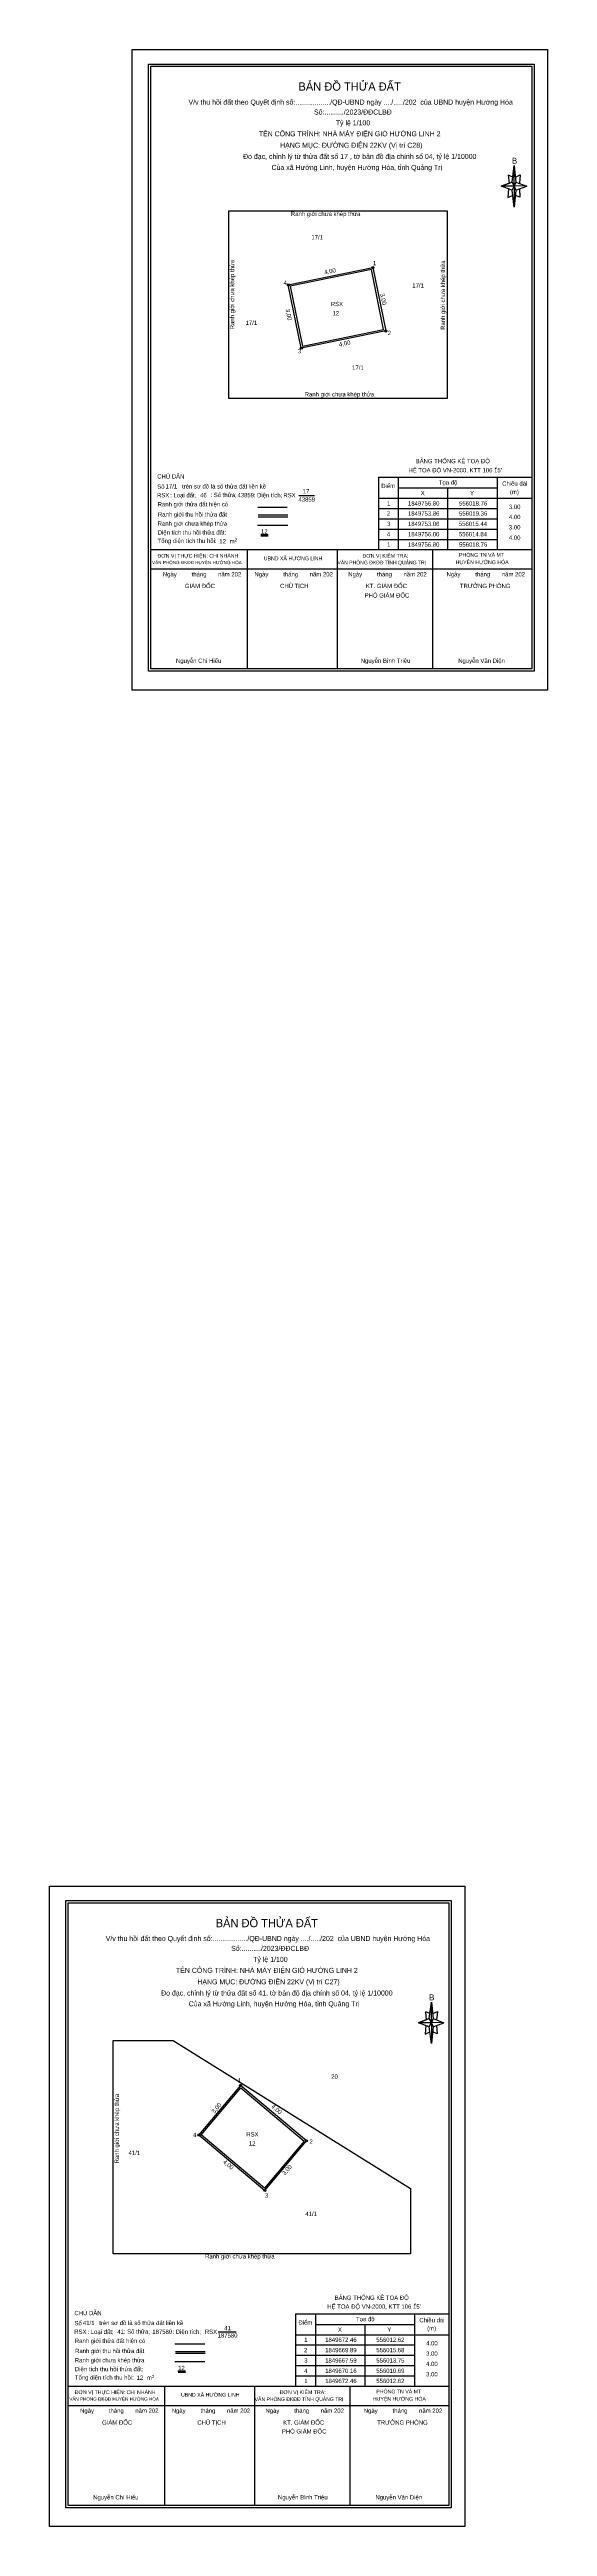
# Model space of a CAD drawing. Extents: x 554477 to 556972, y 1848154 to 1850269.
# Drawn here: x 556003.8 to 556026.9, y 1849652 to 1849766.9 of the extents above; entities that cross this region are included whole.
import ezdxf

# ---------------------------------------------------------------- set-up
doc = ezdxf.new("R2010")
doc.units = 0
for name, color, linetype in [('Level 10', 7, 'Continuous'), ('Level 13', 7, 'Continuous'), ('Level 16', 7, 'Continuous'), ('Level 18', 7, 'Continuous'), ('Level 2', 7, 'Continuous'), ('Level 21', 7, 'Continuous'), ('Level 27', 7, 'Continuous'), ('Level 5', 7, 'Continuous'), ('Level 55', 7, 'Continuous'), ('Level 56', 7, 'Continuous'), ('Level 6', 7, 'Continuous'), ('Level 67', 7, 'Continuous'), ('Level 68', 7, 'Continuous'), ('Level 73', 7, 'Continuous')]:
    doc.layers.add(name, color=color, linetype=linetype)

msp = doc.modelspace()

# ---------------------------------------------------------------- linework, layer by layer
at = {"layer": 'Level 10'}
for points in [[(556019.36, 1849753.86), (556015.44, 1849753.06), (556014.84, 1849756), (556018.76, 1849756.8), (556019.36, 1849753.86)], [(556015.68, 1849669.89), (556012.62, 1849672.46), (556010.69, 1849670.16), (556013.75, 1849667.59), (556015.68, 1849669.89)]]:
    msp.add_lwpolyline(points, dxfattribs=at)
at = {"layer": 'Level 13'}
msp.add_line((556015.32, 1849746.23), (556016.05, 1849746.23), dxfattribs=at)
msp.add_lwpolyline([(556011.59, 1849661.03), (556012.42, 1849661.03)], dxfattribs=at)
at = {"layer": 'Level 16'}
for p, q in [((556013.44, 1849745.33), (556014.82, 1849745.33)), ((556009.6, 1849660.12), (556010.99, 1849660.12))]:
    msp.add_line(p, q, dxfattribs=at)
for points in [[(556019.26, 1849753.92), (556018.7, 1849756.71), (556014.93, 1849755.94), (556015.5, 1849753.16), (556019.26, 1849753.92)], [(556014.81, 1849744.84), (556013.41, 1849744.84)], [(556020.5, 1849667.68), (556020.5, 1849664.65), (556006.72, 1849664.65), (556006.72, 1849674.55), (556009.5, 1849674.55)], [(556015.57, 1849669.88), (556013.74, 1849667.7), (556010.8, 1849670.17), (556012.63, 1849672.35), (556015.57, 1849669.88)], [(556010.97, 1849659.64), (556009.57, 1849659.64)]]:
    msp.add_lwpolyline(points, dxfattribs=at)
at = {"layer": 'Level 2'}
msp.add_line((556009.5, 1849674.55), (556020.5, 1849667.68), dxfattribs=at)
for points in [[(556007.6, 1849766.92), (556026.86, 1849766.92), (556026.86, 1849737.2), (556007.6, 1849737.2)], [(556003.76, 1849681.71), (556023.02, 1849681.71), (556023.02, 1849652), (556003.76, 1849652)]]:
    msp.add_lwpolyline(points, close=True, dxfattribs=at)
at = {"layer": 'Level 21'}
for centre in [(556018.76, 1849756.8), (556014.84, 1849756), (556015.44, 1849753.06), (556019.36, 1849753.86), (556019.36, 1849753.86), (556012.62, 1849672.46), (556010.69, 1849670.16), (556015.68, 1849669.89), (556015.68, 1849669.89), (556013.75, 1849667.59)]:
    msp.add_circle(centre, 0.05, dxfattribs=at)
at = {"layer": 'Level 27'}
for p, q in [((556026.13, 1849747.57), (556026.13, 1849743.72)), ((556026.13, 1849747.57), (556026.13, 1849743.72)), ((556019.02, 1849747.07), (556026.13, 1849747.07)), ((556019.02, 1849747.07), (556019.02, 1849743.72)), ((556019.02, 1849746.1), (556026.13, 1849746.1)), ((556019.94, 1849747.07), (556019.94, 1849743.72)), ((556019.94, 1849746.58), (556024.52, 1849746.58)), ((556022.23, 1849746.58), (556022.23, 1849743.72)), ((556024.52, 1849747.07), (556024.52, 1849743.72)), ((556019.02, 1849745.62), (556024.52, 1849745.62)), ((556019.02, 1849745.15), (556024.52, 1849745.15)), ((556019.02, 1849744.67), (556024.52, 1849744.67)), ((556019.02, 1849744.19), (556024.52, 1849744.19)), ((556019.02, 1849743.72), (556026.13, 1849743.72)), ((556019.02, 1849743.72), (556026.13, 1849743.72)), ((556022.29, 1849662.36), (556022.29, 1849658.51)), ((556022.29, 1849662.36), (556022.29, 1849658.51)), ((556015.18, 1849661.86), (556022.29, 1849661.86)), ((556015.18, 1849661.86), (556015.18, 1849658.51)), ((556016.1, 1849661.86), (556016.1, 1849658.51)), ((556016.1, 1849661.37), (556020.69, 1849661.37)), ((556018.39, 1849661.37), (556018.39, 1849658.51)), ((556020.69, 1849661.86), (556020.69, 1849658.51)), ((556015.18, 1849660.89), (556022.29, 1849660.89)), ((556015.18, 1849660.42), (556020.69, 1849660.42)), ((556015.18, 1849659.94), (556020.69, 1849659.94)), ((556015.18, 1849659.46), (556020.69, 1849659.46)), ((556015.18, 1849658.99), (556020.69, 1849658.99)), ((556015.18, 1849658.51), (556022.29, 1849658.51)), ((556015.18, 1849658.51), (556022.29, 1849658.51))]:
    msp.add_line(p, q, dxfattribs=at)
at = {"layer": 'Level 56'}
msp.add_lwpolyline([(556012.08, 1849759.43), (556022.21, 1849759.43), (556022.21, 1849750.73), (556012.08, 1849750.73)], close=True, dxfattribs=at)
at = {"layer": 'Level 67'}
for p, q in [((556025.26, 1849761), (556025.04, 1849761.08)), ((556025.04, 1849761.08), (556025.08, 1849760.71)), ((556025.22, 1849760.76), (556025.32, 1849761.54)), ((556025.38, 1849761), (556025.6, 1849761.1)), ((556025.6, 1849761.1), (556025.56, 1849760.71)), ((556025.22, 1849760.76), (556024.72, 1849760.57)), ((556024.72, 1849760.57), (556025.22, 1849760.76)), ((556025.22, 1849760.39), (556024.72, 1849760.57)), ((556025.32, 1849760.57), (556024.72, 1849760.57)), ((556025.06, 1849760.45), (556025.02, 1849760.05)), ((556025.02, 1849760.05), (556025.24, 1849760.15)), ((556025.32, 1849760.57), (556025.22, 1849760.76)), ((556025.22, 1849760.76), (556025.4, 1849760.39)), ((556025.9, 1849760.57), (556025.32, 1849760.59)), ((556025.32, 1849760.59), (556025.32, 1849760.57)), ((556025.32, 1849760.57), (556025.4, 1849760.39)), ((556025.4, 1849760.39), (556025.32, 1849759.61)), ((556025.58, 1849760.07), (556025.38, 1849760.15)), ((556025.4, 1849760.76), (556025.9, 1849760.57)), ((556025.4, 1849760.39), (556025.9, 1849760.57)), ((556025.4, 1849760.39), (556025.9, 1849760.57)), ((556025.56, 1849760.45), (556025.58, 1849760.07)), ((556013.42, 1849745.68), (556014.79, 1849745.68)), ((556013.44, 1849745.24), (556014.82, 1849745.24)), ((556008.47, 1849743.72), (556026.13, 1849743.72)), ((556012.95, 1849738.19), (556012.95, 1849743.72)), ((556013.56, 1849744.42), (556013.91, 1849744.42)), ((556013.57, 1849744.35), (556013.91, 1849744.35)), ((556017.12, 1849738.19), (556017.12, 1849743.72)), ((556021.55, 1849738.19), (556021.55, 1849743.72)), ((556008.47, 1849742.82), (556026.13, 1849742.82)), ((556026.62, 1849737.97), (556026.62, 1849737.97)), ((556026.62, 1849737.97), (556026.62, 1849737.97)), ((556026.62, 1849737.97), (556026.62, 1849737.97)), ((556021.42, 1849675.8), (556021.2, 1849675.88)), ((556021.2, 1849675.88), (556021.24, 1849675.5)), ((556021.38, 1849675.56), (556021.48, 1849676.33)), ((556021.54, 1849675.8), (556021.76, 1849675.89)), ((556021.76, 1849675.89), (556021.72, 1849675.5)), ((556021.38, 1849675.56), (556020.88, 1849675.36)), ((556020.88, 1849675.36), (556021.38, 1849675.56)), ((556021.38, 1849675.18), (556020.88, 1849675.36)), ((556021.48, 1849675.36), (556020.88, 1849675.36)), ((556021.22, 1849675.24), (556021.18, 1849674.84)), ((556021.18, 1849674.84), (556021.4, 1849674.94)), ((556021.48, 1849675.36), (556021.38, 1849675.56)), ((556021.38, 1849675.56), (556021.56, 1849675.18)), ((556022.06, 1849675.36), (556021.48, 1849675.38)), ((556021.48, 1849675.38), (556021.48, 1849675.36)), ((556021.48, 1849675.36), (556021.56, 1849675.18)), ((556021.56, 1849675.18), (556021.48, 1849674.4)), ((556021.74, 1849674.86), (556021.54, 1849674.94)), ((556021.56, 1849675.56), (556022.06, 1849675.36)), ((556021.56, 1849675.18), (556022.06, 1849675.36)), ((556021.56, 1849675.18), (556022.06, 1849675.36)), ((556021.72, 1849675.24), (556021.74, 1849674.86)), ((556009.58, 1849660.47), (556010.96, 1849660.47)), ((556009.6, 1849660.03), (556010.98, 1849660.03)), ((556009.72, 1849659.22), (556010.07, 1849659.22)), ((556009.73, 1849659.15), (556010.07, 1849659.15)), ((556004.63, 1849658.51), (556022.29, 1849658.51)), ((556004.63, 1849657.61), (556022.29, 1849657.61)), ((556009.11, 1849652.98), (556009.11, 1849658.51)), ((556013.28, 1849652.98), (556013.28, 1849658.51)), ((556017.71, 1849652.98), (556017.71, 1849658.51)), ((556022.78, 1849652.77), (556022.78, 1849652.77)), ((556022.78, 1849652.77), (556022.78, 1849652.77)), ((556022.78, 1849652.77), (556022.78, 1849652.77))]:
    msp.add_line(p, q, dxfattribs=at)
for points in [[(556008.36, 1849766.24), (556026.24, 1849766.24), (556026.24, 1849738.07), (556008.36, 1849738.07)], [(556008.47, 1849766.14), (556026.13, 1849766.14), (556026.13, 1849738.18), (556008.47, 1849738.18)], [(556025.32, 1849761.54), (556025.4, 1849760.76), (556025.32, 1849760.57)], [(556025.32, 1849760.57), (556025.32, 1849759.61), (556025.22, 1849760.39)], [(556004.52, 1849681.04), (556022.4, 1849681.04), (556022.4, 1849652.86), (556004.52, 1849652.86)], [(556004.63, 1849680.93), (556022.29, 1849680.93), (556022.29, 1849652.97), (556004.63, 1849652.97)], [(556021.48, 1849676.33), (556021.56, 1849675.56), (556021.48, 1849675.36)], [(556021.48, 1849675.36), (556021.48, 1849674.4), (556021.38, 1849675.18)]]:
    msp.add_lwpolyline(points, close=True, dxfattribs=at)

# ---------------------------------------------------------------- texts
at = {"layer": 'Level 13'}
for s, p in [('RSX', (556014.61, 1849746.14)), ('43859', (556015.31, 1849745.94)), ('17', (556015.51, 1849746.32)), ('RSX', (556010.97, 1849660.93)), ('187580', (556011.56, 1849660.76)), ('41', (556011.87, 1849661.1))]:
    msp.add_text(s, height=0.2, dxfattribs=at).set_placement(p)
at = {"layer": 'Level 18'}
for p in [(556016.81, 1849755.01), (556012.89, 1849670.09)]:
    msp.add_text('RSX', height=0.2, dxfattribs=at).set_placement(p)
at = {"layer": 'Level 2'}
msp.add_text('Ranh giới chưa khép thửa', height=0.2, rotation=90, dxfattribs=at).set_placement((556006.98, 1849668.84))
at = {"layer": 'Level 21'}
for s, p in [('1', (556018.76, 1849756.91)), ('1', (556018.76, 1849756.91)), ('4', (556014.62, 1849756)), ('3', (556015.28, 1849752.82)), ('2', (556019.45, 1849753.67)), ('1', (556012.5, 1849672.59)), ('1', (556012.5, 1849672.59)), ('4', (556010.42, 1849670.06)), ('2', (556015.82, 1849669.75)), ('3', (556013.75, 1849667.25))]:
    msp.add_text(s, height=0.2, dxfattribs=at).set_placement(p)
at = {"layer": 'Level 27'}
for s, p in [('Điểm', (556019.15, 1849746.57)), ('1', (556019.42, 1849745.76)), ('1849756.80', (556020.39, 1849745.76)), ('X', (556020.98, 1849746.24)), ('Tọa độ', (556021.82, 1849746.73)), ('556018.76', (556022.76, 1849745.76)), ('Y', (556023.27, 1849746.24)), ('Chiều dài', (556024.76, 1849746.68)), ('(m)', (556025.12, 1849746.29)), ('2', (556019.41, 1849745.29)), ('3', (556019.42, 1849744.81)), ('1849753.86', (556020.39, 1849745.29)), ('1849753.06', (556020.39, 1849744.81)), ('556019.36', (556022.76, 1849745.29)), ('556015.44', (556022.75, 1849744.81)), ('3.00', (556025.07, 1849745.6)), ('4.00', (556025.07, 1849745.13)), ('3.00', (556025.07, 1849744.65)), ('4', (556019.41, 1849744.33)), ('1', (556019.42, 1849743.85)), ('1849756.00', (556020.39, 1849744.33)), ('1849756.80', (556020.39, 1849743.85)), ('556014.84', (556022.75, 1849744.33)), ('556018.76', (556022.76, 1849743.85)), ('4.00', (556025.07, 1849744.17)), ('Điểm', (556015.31, 1849661.36)), ('X', (556017.14, 1849661.03)), ('Tọa độ', (556017.98, 1849661.52)), ('Y', (556019.43, 1849661.03)), ('Chiều dài', (556020.92, 1849661.47)), ('(m)', (556021.28, 1849661.09)), ('2', (556015.57, 1849660.08)), ('3', (556015.58, 1849659.6)), ('1', (556015.58, 1849660.56)), ('1849672.46', (556016.55, 1849660.56)), ('1849669.89', (556016.55, 1849660.08)), ('1849667.59', (556016.55, 1849659.6)), ('556012.62', (556018.92, 1849660.56)), ('556015.68', (556018.92, 1849660.08)), ('556013.75', (556018.92, 1849659.6)), ('4.00', (556021.23, 1849660.4)), ('3.00', (556021.23, 1849659.92)), ('4', (556015.57, 1849659.12)), ('1', (556015.58, 1849658.65)), ('1849670.16', (556016.55, 1849659.12)), ('1849672.46', (556016.55, 1849658.65)), ('556010.69', (556018.92, 1849659.12)), ('556012.62', (556018.92, 1849658.65)), ('4.00', (556021.23, 1849659.44)), ('3.00', (556021.23, 1849658.96))]:
    msp.add_text(s, height=0.2, dxfattribs=at).set_placement(p)
at = {"layer": 'Level 5'}
for s, rotation, p in [('4,00', 11.49, (556016.53, 1849756.48)), ('4,00', 11.49, (556016.53, 1849756.48)), ('3,00', 281.4905, (556019.1, 1849755.58)), ('3,00', 281.4905, (556019.1, 1849755.58)), ('3,00', 281.492, (556014.71, 1849754.86)), ('3,00', 281.492, (556014.71, 1849754.86)), ('4,00', 11.4917, (556017.21, 1849753.13)), ('4,00', 11.4917, (556017.21, 1849753.13)), ('3,00', 49.957, (556011.41, 1849671.14)), ('3,00', 49.957, (556011.41, 1849671.14)), ('4,00', 319.956, (556014.03, 1849671.45)), ('4,00', 319.956, (556014.03, 1849671.45)), ('4,00', 319.956, (556011.79, 1849668.88)), ('4,00', 319.956, (556011.79, 1849668.88)), ('3,00', 49.957, (556014.68, 1849668.27)), ('3,00', 49.957, (556014.68, 1849668.27))]:
    msp.add_text(s, height=0.2, rotation=rotation, dxfattribs=at).set_placement(p)
for p in [(556016.89, 1849754.58), (556013.01, 1849669.67)]:
    msp.add_text('12', height=0.2, dxfattribs=at).set_placement(p)
at = {"layer": 'Level 55'}
msp.add_text('Ranh giới chưa khép thửa', height=0.2, rotation=90, dxfattribs=at).set_placement((556012.33, 1849753.94))
at = {"layer": 'Level 56'}
for p in [(556014.96, 1849759.19), (556015.6, 1849750.82)]:
    msp.add_text('Ranh giới chưa khép thửa', height=0.2, dxfattribs=at).set_placement(p)
msp.add_text('Ranh giới chưa khép thửa', height=0.2, rotation=90, dxfattribs=at).set_placement((556022.11, 1849753.91))
at = {"layer": 'Level 6'}
for p in [(556016.89, 1849754.58), (556013.01, 1849669.67)]:
    msp.add_text('12', height=0.2, dxfattribs=at).set_placement(p)
at = {"layer": 'Level 67'}
for s, height, p in [('BẢN ĐỒ THỬA ĐẤT', 0.384, (556015.31, 1849765.01)), ('V/v thu hồi đất theo Quyết định số:................../QĐ-UBND ngày ..../...../202  của UBND huyện Hướng Hóa', 0.23392, (556010.21, 1849764.36)), ('Số:........../2023/ĐĐCLBĐ', 0.2339, (556016.03, 1849763.9)), ('Tỷ lệ 1/100', 0.2339, (556017.04, 1849763.4)), ('Đo đạc, chỉnh lý từ thửa đất số 17 , tờ bản đồ địa chính số 04, tỷ lệ 1/10000', 0.2339, (556012.74, 1849761.84)), ('TÊN CÔNG TRÌNH: NHÀ MÁY ĐIỆN GIÓ HƯỚNG LINH 2', 0.2339, (556013.47, 1849762.89)), ('HẠNG MỤC: ĐƯỜNG ĐIỆN 22KV (Vị trí C28)', 0.2339, (556014.46, 1849762.36)), ('Của xã Hướng Linh, huyện Hướng Hóa, tỉnh Quảng Trị', 0.2339, (556014.06, 1849761.33)), ('B', 0.274, (556025.21, 1849761.62)), ('CHÚ DẪN', 0.2, (556008.76, 1849747.01)), ("HỆ TOẠ ĐỘ VN-2000, KTT 106 15'", 0.2, (556020.41, 1849747.3)), ('BẢNG THỐNG KÊ TOẠ ĐỘ', 0.2, (556020.75, 1849747.72)), ('o', 0.139, (556024.42, 1849747.45)), ('Ranh giới thửa đất hiện có', 0.2, (556008.78, 1849745.72)), ('Ranh giới chưa khép thửa', 0.2, (556008.78, 1849744.82)), ('Ranh giới thu hồi thửa đất', 0.2, (556008.79, 1849745.25)), ('Tổng diện tích thu hồi:', 0.2, (556008.78, 1849744.02)), ('Diện tích thu hồi thửa đất:', 0.2, (556008.78, 1849744.41)), ('VĂN PHÒNG ĐKĐĐ HUYỆN HƯỚNG HÓA', 0.1541, (556008.52, 1849743.04)), ('ĐƠN VỊ THỰC HIỆN: CHI NHÁNH', 0.1754, (556008.77, 1849743.34)), ('Ngày         tháng       năm 202', 0.2, (556009.02, 1849742.47)), ('Ngày         tháng       năm 202', 0.2, (556013.27, 1849742.47)), ('UBND XÃ HƯỚNG LINH', 0.1754, (556013.7, 1849743.22)), ('VĂN PHÒNG ĐKĐĐ TỈNH QUẢNG TRỊ', 0.1696, (556017.12, 1849743.03)), ('Ngày         tháng       năm 202', 0.2, (556017.62, 1849742.47)), ('ĐƠN VỊ KIỂM TRA:', 0.1754, (556018.28, 1849743.34)), ('Ngày         tháng       năm 202', 0.2, (556022.18, 1849742.47)), ('HUYỆN HƯỚNG HÓA', 0.1754, (556022.6, 1849743.04)), ('PHÒNG TN VÀ MT', 0.1754, (556022.76, 1849743.38)), ('GIÁM ĐỐC', 0.2, (556010.04, 1849741.93)), (' CHỦ TỊCH', 0.2, (556014.38, 1849741.93)), ('PHÓ GIÁM ĐỐC', 0.2, (556018.38, 1849741.49)), ('KT. GIÁM ĐỐC', 0.2, (556018.44, 1849741.93)), ('TRƯỞNG PHÒNG', 0.2, (556022.8, 1849741.93)), ('Nguyễn Chí Hiếu', 0.2, (556009.63, 1849738.46)), ('Nguyễn Bình Triệu', 0.2, (556018.2, 1849738.46)), ('Nguyễn Văn Diện', 0.2, (556022.72, 1849738.46)), ('V/v thu hồi đất theo Quyết định số:................../QĐ-UBND ngày ..../...../202  của UBND huyện Hướng Hóa', 0.23392, (556006.37, 1849679.16)), ('BẢN ĐỒ THỬA ĐẤT', 0.384, (556011.47, 1849679.8)), ('Số:........../2023/ĐĐCLBĐ', 0.2339, (556012.19, 1849678.7)), ('Tỷ lệ 1/100', 0.2339, (556013.21, 1849678.19)), ('TÊN CÔNG TRÌNH: NHÀ MÁY ĐIỆN GIÓ HƯỚNG LINH 2', 0.2339, (556009.63, 1849677.68)), ('HẠNG MỤC: ĐƯỜNG ĐIỆN 22KV (Vị trí C27)', 0.2339, (556010.62, 1849677.15)), ('Đo đạc, chỉnh lý từ thửa đất số 41, tờ bản đồ địa chính số 04, tỷ lệ 1/10000', 0.2339, (556008.94, 1849676.63)), ('Của xã Hướng Linh, huyện Hướng Hóa, tỉnh Quảng Trị', 0.2339, (556010.22, 1849676.13)), ('B', 0.274, (556021.37, 1849676.41)), ('Ranh giới chưa khép thửa', 0.2, (556010.98, 1849664.43)), ("HỆ TOẠ ĐỘ VN-2000, KTT 106 15'", 0.2, (556016.65, 1849662.1)), ('BẢNG THỐNG KÊ TOẠ ĐỘ', 0.2, (556016.99, 1849662.51)), ('o', 0.139, (556020.66, 1849662.25)), ('CHÚ DẪN', 0.2, (556004.92, 1849661.8)), ('Ranh giới thửa đất hiện có', 0.2, (556004.94, 1849660.51)), ('Ranh giới chưa khép thửa', 0.2, (556004.94, 1849659.61)), ('Ranh giới thu hồi thửa đất', 0.2, (556004.95, 1849660.04)), ('Tổng diện tích thu hồi:', 0.2, (556004.94, 1849658.81)), ('Diện tích thu hồi thửa đất:', 0.2, (556004.94, 1849659.2)), ('VĂN PHÒNG ĐKĐĐ HUYỆN HƯỚNG HÓA', 0.1541, (556004.68, 1849657.83)), ('ĐƠN VỊ THỰC HIỆN: CHI NHÁNH', 0.1754, (556004.93, 1849658.14)), ('Ngày         tháng       năm 202', 0.2, (556005.18, 1849657.27)), ('Ngày         tháng       năm 202', 0.2, (556009.43, 1849657.27)), ('UBND XÃ HƯỚNG LINH', 0.1754, (556009.86, 1849658.02)), ('VĂN PHÒNG ĐKĐĐ TỈNH QUẢNG TRỊ', 0.1696, (556013.28, 1849657.82)), ('Ngày         tháng       năm 202', 0.2, (556013.78, 1849657.27)), ('ĐƠN VỊ KIỂM TRA:', 0.1754, (556014.44, 1849658.14)), ('Ngày         tháng       năm 202', 0.2, (556018.34, 1849657.27)), ('HUYỆN HƯỚNG HÓA', 0.1754, (556018.76, 1849657.83)), ('PHÒNG TN VÀ MT', 0.1754, (556018.92, 1849658.17)), ('GIÁM ĐỐC', 0.2, (556006.2, 1849656.72)), (' CHỦ TỊCH', 0.2, (556010.54, 1849656.72)), ('PHÓ GIÁM ĐỐC', 0.2, (556014.54, 1849656.31)), ('KT. GIÁM ĐỐC', 0.2, (556014.6, 1849656.72)), ('TRƯỞNG PHÒNG', 0.2, (556018.96, 1849656.72)), ('Nguyễn Chí Hiếu', 0.2, (556005.79, 1849653.25)), ('Nguyễn Bình Triệu', 0.2, (556014.36, 1849653.25)), ('Nguyễn Văn Diện', 0.2, (556018.88, 1849653.25))]:
    msp.add_text(s, height=height, dxfattribs=at).set_placement(p)
at = {"layer": 'Level 68'}
for s, height, p in [('Số ', 0.2, (556008.76, 1849746.54)), ('RSX', 0.2, (556008.75, 1849746.14)), ('17/1', 0.2, (556009.15, 1849746.55)), (': Loại đất;', 0.2, (556009.36, 1849746.14)), ('trên sơ đồ là số thửa đất liền kề', 0.2, (556009.91, 1849746.55)), ('46', 0.2, (556010.75, 1849746.14)), (': Số thửa; ', 0.2, (556011.23, 1849746.15)), ('43859', 0.2, (556012.48, 1849746.14)), (' : Diện tích;', 0.2, (556013.16, 1849746.14)), ('12', 0.2, (556011.64, 1849744)), ('m', 0.2, (556012.12, 1849744)), ('2', 0.15, (556012.35, 1849744.09)), ('12', 0.2, (556013.57, 1849744.46)), ('Số ', 0.2, (556004.92, 1849661.33)), ('RSX', 0.2, (556004.91, 1849660.93)), ('41/1', 0.2, (556005.31, 1849661.34)), (': Loại đất;', 0.2, (556005.52, 1849660.93)), ('trên sơ đồ là số thửa đất liền kề', 0.2, (556006.07, 1849661.34)), ('41', 0.2, (556006.91, 1849660.93)), (': Số thửa; ', 0.2, (556007.21, 1849660.94)), ('187580', 0.2, (556008.53, 1849660.93)), (' : Diện tích;', 0.2, (556009.39, 1849660.93)), ('12', 0.2, (556007.8, 1849658.8)), ('m', 0.2, (556008.28, 1849658.8)), ('2', 0.15, (556008.51, 1849658.88)), ('12', 0.2, (556009.73, 1849659.25))]:
    msp.add_text(s, height=height, dxfattribs=at).set_placement(p)
at = {"layer": 'Level 73'}
for s, p in [('17/1', (556015.91, 1849758.11)), ('17/1', (556020.59, 1849755.87)), ('17/1', (556012.86, 1849754.14)), ('17/1', (556017.8, 1849752.06)), ('20', (556016.83, 1849672.77)), ('41/1', (556007.43, 1849669.23)), ('41/1', (556015.63, 1849666.4))]:
    msp.add_text(s, height=0.2, dxfattribs=at).set_placement(p)

doc.saveas('drawing.dxf')
